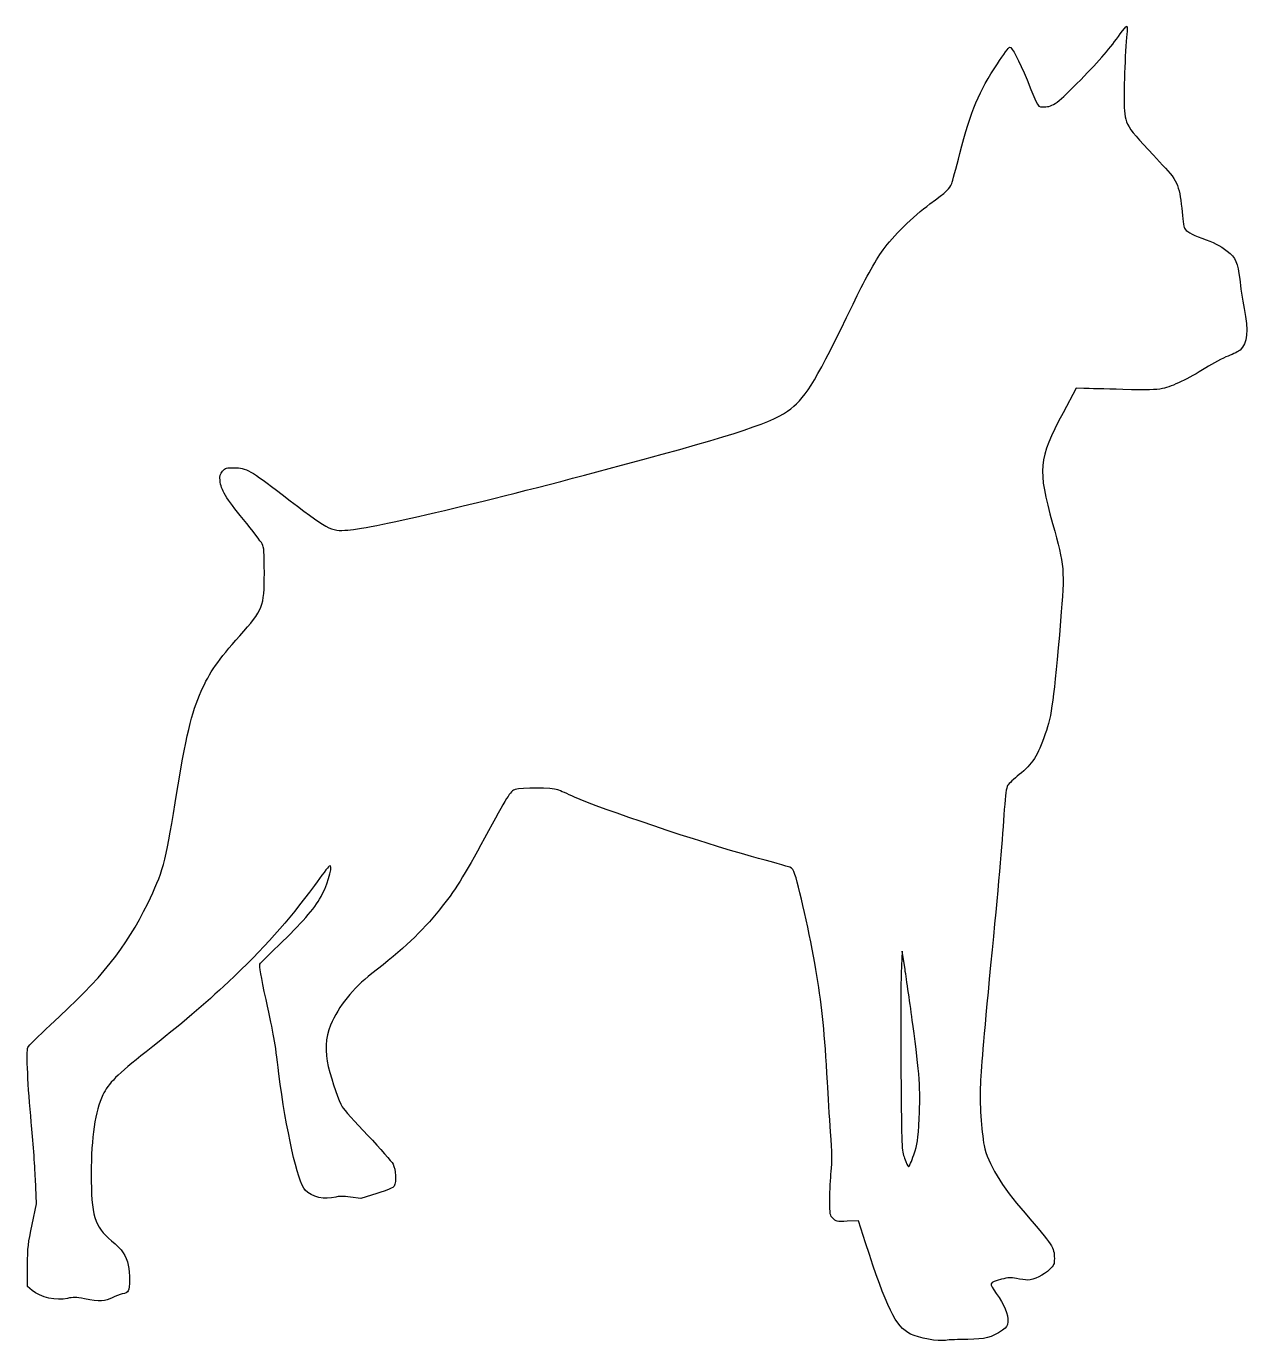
# Model space of a CAD drawing. Header units: centimetres. Extents: x -17.7 to 17.7, y -19 to 19.
import ezdxf

# ---------------------------------------------------------------- set-up
doc = ezdxf.new("R2010")
doc.units = ezdxf.units.CM
doc.header["$MEASUREMENT"] = 0
doc.layers.add('Layer 1', color=7, linetype='Continuous')

msp = doc.modelspace()

# ---------------------------------------------------------------- linework, layer by layer
at = {"layer": 'Layer 1'}
for points, knots in [([(13.97, 18.76072), (13.68778, 18.35855), (13.39497, 18.01636), (12.827, 17.43428), (12.827, 17.43428), (12.16731, 16.764), (12.01914, 16.65111), (11.77925, 16.65111), (11.77925, 16.65111), (11.57464, 16.65111), (11.61344, 16.59114), (11.27478, 17.43075), (11.27478, 17.43075), (11.04195, 18.00578), (10.84439, 18.37972), (10.77031, 18.37972), (10.77031, 18.37972), (10.75267, 18.37972), (10.59392, 18.161), (10.41753, 17.89641), (10.41753, 17.89641), (9.88484, 17.09913), (9.65906, 16.55938), (9.3345, 15.29997), (9.3345, 15.29997), (9.22161, 14.87664), (9.11578, 14.48858), (9.09814, 14.43566), (9.09814, 14.43566), (9.04522, 14.29102), (8.94997, 14.20283), (8.46667, 13.84652), (8.46667, 13.84652), (7.98689, 13.49021), (7.38364, 12.89755), (7.11553, 12.52008), (7.11553, 12.52008), (6.87917, 12.18847), (6.55814, 11.60991), (6.24417, 10.95375), (6.24417, 10.95375), (5.20348, 8.78769), (4.91067, 8.29381), (4.445, 7.92692), (4.445, 7.92692), (3.95817, 7.54239), (2.97744, 7.21431), (-0.45155, 6.29356), (-0.45155, 6.29356), (-4.2933, 5.25992), (-7.61647, 4.47323), (-8.36435, 4.42031), (-8.36435, 4.42031), (-8.86529, 4.38503), (-8.92174, 4.41678), (-10.26582, 5.45042), (-10.26582, 5.45042), (-11.16188, 6.14186), (-11.30651, 6.223), (-11.64871, 6.223), (-11.64871, 6.223), (-11.87802, 6.22653), (-11.89918, 6.21947), (-11.98385, 6.12422), (-11.98385, 6.12422), (-12.05793, 6.03603), (-12.06852, 5.99369), (-12.05793, 5.85258), (-12.05793, 5.85258), (-12.02971, 5.58447), (-11.8886, 5.34811), (-11.3806, 4.72722), (-11.3806, 4.72722), (-11.11602, 4.40619), (-10.87613, 4.08869), (-10.84085, 4.02166), (-10.84085, 4.02166), (-10.78441, 3.91583), (-10.77735, 3.79941), (-10.77735, 3.17499), (-10.77735, 3.17499), (-10.78088, 2.1978), (-10.8091, 2.12724), (-11.48643, 1.36877), (-11.48643, 1.36877), (-12.11437, 0.66321), (-12.36485, 0.30338), (-12.60121, -0.22931), (-12.60121, -0.22931), (-12.89049, -0.87842), (-13.02807, -1.46403), (-13.35263, -3.45723), (-13.35263, -3.45723), (-13.64544, -5.22465), (-13.71246, -5.47512), (-14.14991, -6.36765), (-14.14991, -6.36765), (-14.77785, -7.65176), (-15.47635, -8.52312), (-16.9686, -9.88837), (-16.9686, -9.88837), (-17.30727, -10.19881), (-17.60007, -10.48456), (-17.61771, -10.5269), (-17.61771, -10.5269), (-17.66004, -10.63979), (-17.61418, -11.67343), (-17.5154, -12.69296), (-17.5154, -12.69296), (-17.46601, -13.19038), (-17.41309, -13.92415), (-17.39546, -14.32279), (-17.39546, -14.32279), (-17.39546, -14.32279), (-17.36371, -15.04598), (-17.36371, -15.04598), (-17.36371, -15.04598), (-17.36371, -15.04598), (-17.49071, -15.6457), (-17.49071, -15.6457), (-17.49071, -15.6457), (-17.61065, -16.19956), (-17.62124, -16.29128), (-17.62124, -16.84162), (-17.62124, -16.84162), (-17.62124, -16.84162), (-17.62124, -17.43429), (-17.62124, -17.43429), (-17.62124, -17.43429), (-17.62124, -17.43429), (-17.49071, -17.55071), (-17.49071, -17.55071), (-17.49071, -17.55071), (-17.25435, -17.75179), (-16.78515, -17.85763), (-16.46413, -17.78002), (-16.46413, -17.78002), (-16.30891, -17.74474), (-16.2313, -17.74474), (-15.9773, -17.79413), (-15.9773, -17.79413), (-15.54691, -17.87527), (-15.35994, -17.86821), (-15.17297, -17.76238), (-15.17297, -17.76238), (-15.0883, -17.71299), (-14.95778, -17.6636), (-14.88369, -17.65302), (-14.88369, -17.65302), (-14.80255, -17.63891), (-14.72847, -17.60363), (-14.71083, -17.56483), (-14.71083, -17.56483), (-14.66497, -17.48016), (-14.66497, -17.04977), (-14.71436, -16.82047), (-14.71436, -16.82047), (-14.7708, -16.54178), (-14.88369, -16.37597), (-15.19767, -16.11491), (-15.19767, -16.11491), (-15.68803, -15.70569), (-15.78328, -15.38113), (-15.78328, -14.18169), (-15.78328, -14.18169), (-15.78328, -13.12336), (-15.67039, -12.36841), (-15.44814, -11.89922), (-15.44814, -11.89922), (-15.29292, -11.57819), (-15.02833, -11.31008), (-14.19578, -10.65391), (-14.19578, -10.65391), (-13.1445, -9.82488), (-12.51656, -9.29219), (-11.81453, -8.63249), (-11.81453, -8.63249), (-10.795, -7.67646), (-10.10003, -6.8933), (-9.33097, -5.84907), (-9.33097, -5.84907), (-9.12283, -5.56332), (-8.9288, -5.30932), (-8.90411, -5.28815), (-8.90411, -5.28815), (-8.77711, -5.18232), (-8.90411, -5.71501), (-9.10167, -6.10307), (-9.10167, -6.10307), (-9.28511, -6.46643), (-9.6132, -6.85801), (-10.24467, -7.46126), (-10.24467, -7.46126), (-10.59039, -7.78934), (-10.88673, -8.08568), (-10.90436, -8.12095), (-10.90436, -8.12095), (-10.92553, -8.16328), (-10.87261, -8.47726), (-10.72797, -9.14401), (-10.72797, -9.14401), (-10.49161, -10.22704), (-10.48103, -10.28348), (-10.35403, -11.2889), (-10.35403, -11.2889), (-10.15295, -12.90815), (-9.81428, -14.40393), (-9.59203, -14.65793), (-9.59203, -14.65793), (-9.41917, -14.85196), (-9.02053, -14.94015), (-8.71361, -14.85196), (-8.71361, -14.85196), (-8.62542, -14.82727), (-8.50194, -14.82727), (-8.29028, -14.85549), (-8.29028, -14.85549), (-8.29028, -14.85549), (-7.98689, -14.89782), (-7.98689, -14.89782), (-7.98689, -14.89782), (-7.98689, -14.89782), (-7.52122, -14.74965), (-7.52122, -14.74965), (-7.52122, -14.74965), (-7.2143, -14.65087), (-7.04144, -14.57679), (-7.02028, -14.53446), (-7.02028, -14.53446), (-6.95678, -14.41804), (-6.97795, -14.05115), (-7.05556, -13.89946), (-7.05556, -13.89946), (-7.09437, -13.82538), (-7.42245, -13.45143), (-7.78581, -13.07043), (-7.78581, -13.07043), (-8.1527, -12.6859), (-8.48431, -12.31549), (-8.52664, -12.24493), (-8.52664, -12.24493), (-8.61836, -12.10382), (-8.81239, -11.52879), (-8.92881, -11.08076), (-8.92881, -11.08076), (-9.03464, -10.66095), (-9.01348, -10.24115), (-8.86178, -9.88837), (-8.86178, -9.88837), (-8.62189, -9.32393), (-8.22678, -8.83004), (-7.66939, -8.39612), (-7.66939, -8.39612), (-6.7557, -7.68704), (-6.22653, -7.18962), (-5.71147, -6.55109), (-5.71147, -6.55109), (-5.27755, -6.01487), (-4.99886, -5.56684), (-4.40972, -4.48028), (-4.40972, -4.48028), (-3.75708, -3.26672), (-3.66536, -3.12209), (-3.52072, -3.0727), (-3.52072, -3.0727), (-3.36197, -3.01626), (-2.44475, -3.02684), (-2.29305, -3.08328), (-2.29305, -3.08328), (-2.22602, -3.1115), (-2.0073, -3.20322), (-1.80974, -3.29495), (-1.80974, -3.29495), (-1.04421, -3.63714), (1.84857, -4.60728), (3.30554, -5.00945), (3.30554, -5.00945), (3.86293, -5.16114), (4.36387, -5.30226), (4.41679, -5.32342), (4.41679, -5.32342), (4.48382, -5.34811), (4.52262, -5.40103), (4.56496, -5.52803), (4.56496, -5.52803), (4.72018, -6.00781), (5.05885, -7.57061), (5.19996, -8.44903), (5.19996, -8.44903), (5.35518, -9.40506), (5.42221, -10.09297), (5.50335, -11.53584), (5.50335, -11.53584), (5.52099, -11.89567), (5.56332, -12.54126), (5.59507, -12.97165), (5.59507, -12.97165), (5.64093, -13.59254), (5.64446, -13.8289), (5.61271, -14.11112), (5.61271, -14.11112), (5.59154, -14.30515), (5.5739, -14.67204), (5.5739, -14.92604), (5.5739, -14.92604), (5.5739, -15.37054), (5.57743, -15.38818), (5.66562, -15.47285), (5.66562, -15.47285), (5.75029, -15.56104), (5.77145, -15.56457), (6.07837, -15.55046), (6.07837, -15.55046), (6.07837, -15.55046), (6.40293, -15.53988), (6.40293, -15.53988), (6.40293, -15.53988), (6.40293, -15.53988), (6.60754, -16.17488), (6.60754, -16.17488), (6.60754, -16.17488), (7.21079, -18.05166), (7.4789, -18.59846), (7.90576, -18.81013), (7.90576, -18.81013), (8.14918, -18.93007), (8.69951, -19.03238), (8.92176, -18.99357), (8.92176, -18.99357), (9.00995, -18.97946), (9.29923, -18.96535), (9.56029, -18.96535), (9.56029, -18.96535), (10.07182, -18.95829), (10.23057, -18.91949), (10.56571, -18.69724), (10.56571, -18.69724), (10.68918, -18.6161), (10.70682, -18.58788), (10.7174, -18.45382), (10.7174, -18.45382), (10.73504, -18.23863), (10.61862, -17.9564), (10.38579, -17.6389), (10.38579, -17.6389), (10.16354, -17.33198), (10.16354, -17.33198), (10.53748, -17.22968), (10.53748, -17.22968), (10.73504, -17.17676), (10.79854, -17.17324), (10.96787, -17.20851), (10.96787, -17.20851), (11.08076, -17.2332), (11.22893, -17.25084), (11.29948, -17.25084), (11.29948, -17.25084), (11.46529, -17.25084), (11.75809, -17.1062), (11.93448, -16.9404), (11.93448, -16.9404), (12.05442, -16.82398), (12.06501, -16.79576), (12.06501, -16.62643), (12.06501, -16.62643), (12.06501, -16.31246), (12.01915, -16.24543), (11.21834, -15.32115), (11.21834, -15.32115), (10.53395, -14.53446), (10.13884, -13.87476), (10.03653, -13.36676), (10.03653, -13.36676), (9.95186, -12.93284), (9.90247, -12.12498), (9.92717, -11.58876), (9.92717, -11.58876), (9.95539, -11.0102), (10.02948, -10.17059), (10.26584, -7.7082), (10.26584, -7.7082), (10.47045, -5.59153), (10.5657, -4.47676), (10.61862, -3.65126), (10.61862, -3.65126), (10.64684, -3.2244), (10.67506, -3.02684), (10.71387, -2.95982), (10.71387, -2.95982), (10.74562, -2.9069), (10.89731, -2.76579), (11.04901, -2.64585), (11.04901, -2.64585), (11.43001, -2.34246), (11.58523, -2.10257), (11.80395, -1.4711), (11.80395, -1.4711), (11.99092, -0.92429), (12.04737, -0.51154), (12.24492, 1.79915), (12.24492, 1.79915), (12.36839, 3.28082), (12.36134, 3.37959), (12.01561, 4.60726), (12.01561, 4.60726), (11.57464, 6.18065), (11.59933, 6.45934), (12.31547, 7.80695), (12.31547, 7.80695), (12.31547, 7.80695), (12.69294, 8.51956), (12.69294, 8.51956), (12.69294, 8.51956), (12.69294, 8.51956), (12.91872, 8.5125), (12.91872, 8.5125), (12.91872, 8.5125), (13.03866, 8.5125), (13.54666, 8.49839), (14.04055, 8.48428), (14.04055, 8.48428), (14.78491, 8.46311), (14.98247, 8.47017), (15.19413, 8.5125), (15.19413, 8.5125), (15.48694, 8.576), (15.92438, 8.78414), (16.44649, 9.10869), (16.44649, 9.10869), (16.64757, 9.23569), (16.93685, 9.38738), (17.09207, 9.45088), (17.09207, 9.45088), (17.24376, 9.51085), (17.40251, 9.58846), (17.43779, 9.62374), (17.43779, 9.62374), (17.64946, 9.81424), (17.68473, 10.17055), (17.55421, 10.82671), (17.55421, 10.82671), (17.50129, 11.08777), (17.44485, 11.46877), (17.42368, 11.67338), (17.42368, 11.67338), (17.37429, 12.14257), (17.30726, 12.2978), (17.06385, 12.48124), (17.06385, 12.48124), (16.83807, 12.65057), (16.67932, 12.73171), (16.3336, 12.85518), (16.3336, 12.85518), (16.03021, 12.96454), (15.85735, 13.06332), (15.8256, 13.14446), (15.8256, 13.14446), (15.81149, 13.17621), (15.77974, 13.43374), (15.74799, 13.71949), (15.74799, 13.71949), (15.67743, 14.40035), (15.61746, 14.53088), (15.10593, 15.0671), (15.10593, 15.0671), (14.09699, 16.13602), (14.10757, 16.12191), (14.08287, 16.73927), (14.08287, 16.73927), (14.06876, 17.1238), (14.12168, 18.46788), (14.16754, 18.83124), (14.16754, 18.83124), (14.17812, 18.91238), (14.17107, 18.97941), (14.15696, 18.97941), (14.15696, 18.97941), (14.13932, 18.97941), (14.05465, 18.88063), (13.96999, 18.76069), (13.96999, 18.76069), (13.96999, 18.76069), (13.97, 18.76072), (13.97, 18.76072)], [0, 0, 0, 0, 0.00819672, 0.00819672, 0.00819672, 0.00819672, 0.01639344, 0.01639344, 0.01639344, 0.01639344, 0.02459016, 0.02459016, 0.02459016, 0.02459016, 0.03278689, 0.03278689, 0.03278689, 0.03278689, 0.04098361, 0.04098361, 0.04098361, 0.04098361, 0.04918033, 0.04918033, 0.04918033, 0.04918033, 0.05737705, 0.05737705, 0.05737705, 0.05737705, 0.06557377, 0.06557377, 0.06557377, 0.06557377, 0.07377049, 0.07377049, 0.07377049, 0.07377049, 0.08196721, 0.08196721, 0.08196721, 0.08196721, 0.09016393, 0.09016393, 0.09016393, 0.09016393, 0.09836066, 0.09836066, 0.09836066, 0.09836066, 0.10655738, 0.10655738, 0.10655738, 0.10655738, 0.1147541, 0.1147541, 0.1147541, 0.1147541, 0.12295082, 0.12295082, 0.12295082, 0.12295082, 0.13114754, 0.13114754, 0.13114754, 0.13114754, 0.13934426, 0.13934426, 0.13934426, 0.13934426, 0.14754098, 0.14754098, 0.14754098, 0.14754098, 0.1557377, 0.1557377, 0.1557377, 0.1557377, 0.16393443, 0.16393443, 0.16393443, 0.16393443, 0.17213115, 0.17213115, 0.17213115, 0.17213115, 0.18032787, 0.18032787, 0.18032787, 0.18032787, 0.18852459, 0.18852459, 0.18852459, 0.18852459, 0.19672131, 0.19672131, 0.19672131, 0.19672131, 0.20491803, 0.20491803, 0.20491803, 0.20491803, 0.21311475, 0.21311475, 0.21311475, 0.21311475, 0.22131148, 0.22131148, 0.22131148, 0.22131148, 0.2295082, 0.2295082, 0.2295082, 0.2295082, 0.23770492, 0.23770492, 0.23770492, 0.23770492, 0.24590164, 0.24590164, 0.24590164, 0.24590164, 0.25409836, 0.25409836, 0.25409836, 0.25409836, 0.26229508, 0.26229508, 0.26229508, 0.26229508, 0.2704918, 0.2704918, 0.2704918, 0.2704918, 0.27868852, 0.27868852, 0.27868852, 0.27868852, 0.28688525, 0.28688525, 0.28688525, 0.28688525, 0.29508197, 0.29508197, 0.29508197, 0.29508197, 0.30327869, 0.30327869, 0.30327869, 0.30327869, 0.31147541, 0.31147541, 0.31147541, 0.31147541, 0.31967213, 0.31967213, 0.31967213, 0.31967213, 0.32786885, 0.32786885, 0.32786885, 0.32786885, 0.33606557, 0.33606557, 0.33606557, 0.33606557, 0.3442623, 0.3442623, 0.3442623, 0.3442623, 0.35245902, 0.35245902, 0.35245902, 0.35245902, 0.36065574, 0.36065574, 0.36065574, 0.36065574, 0.36885246, 0.36885246, 0.36885246, 0.36885246, 0.37704918, 0.37704918, 0.37704918, 0.37704918, 0.3852459, 0.3852459, 0.3852459, 0.3852459, 0.39344262, 0.39344262, 0.39344262, 0.39344262, 0.40163934, 0.40163934, 0.40163934, 0.40163934, 0.40983607, 0.40983607, 0.40983607, 0.40983607, 0.41803279, 0.41803279, 0.41803279, 0.41803279, 0.42622951, 0.42622951, 0.42622951, 0.42622951, 0.43442623, 0.43442623, 0.43442623, 0.43442623, 0.44262295, 0.44262295, 0.44262295, 0.44262295, 0.45081967, 0.45081967, 0.45081967, 0.45081967, 0.45901639, 0.45901639, 0.45901639, 0.45901639, 0.46721311, 0.46721311, 0.46721311, 0.46721311, 0.47540984, 0.47540984, 0.47540984, 0.47540984, 0.48360656, 0.48360656, 0.48360656, 0.48360656, 0.49180328, 0.49180328, 0.49180328, 0.49180328, 0.5, 0.5, 0.5, 0.5, 0.50819672, 0.50819672, 0.50819672, 0.50819672, 0.51639344, 0.51639344, 0.51639344, 0.51639344, 0.52459016, 0.52459016, 0.52459016, 0.52459016, 0.53278689, 0.53278689, 0.53278689, 0.53278689, 0.54098361, 0.54098361, 0.54098361, 0.54098361, 0.54918033, 0.54918033, 0.54918033, 0.54918033, 0.55737705, 0.55737705, 0.55737705, 0.55737705, 0.56557377, 0.56557377, 0.56557377, 0.56557377, 0.57377049, 0.57377049, 0.57377049, 0.57377049, 0.58196721, 0.58196721, 0.58196721, 0.58196721, 0.59016393, 0.59016393, 0.59016393, 0.59016393, 0.59836066, 0.59836066, 0.59836066, 0.59836066, 0.60655738, 0.60655738, 0.60655738, 0.60655738, 0.6147541, 0.6147541, 0.6147541, 0.6147541, 0.62295082, 0.62295082, 0.62295082, 0.62295082, 0.63114754, 0.63114754, 0.63114754, 0.63114754, 0.63934426, 0.63934426, 0.63934426, 0.63934426, 0.64754098, 0.64754098, 0.64754098, 0.64754098, 0.6557377, 0.6557377, 0.6557377, 0.6557377, 0.66393443, 0.66393443, 0.66393443, 0.66393443, 0.67213115, 0.67213115, 0.67213115, 0.67213115, 0.68032787, 0.68032787, 0.68032787, 0.68032787, 0.68852459, 0.68852459, 0.68852459, 0.68852459, 0.69672131, 0.69672131, 0.69672131, 0.69672131, 0.70491803, 0.70491803, 0.70491803, 0.70491803, 0.71311475, 0.71311475, 0.71311475, 0.71311475, 0.72131148, 0.72131148, 0.72131148, 0.72131148, 0.7295082, 0.7295082, 0.7295082, 0.7295082, 0.73770492, 0.73770492, 0.73770492, 0.73770492, 0.74590164, 0.74590164, 0.74590164, 0.74590164, 0.75409836, 0.75409836, 0.75409836, 0.75409836, 0.76229508, 0.76229508, 0.76229508, 0.76229508, 0.7704918, 0.7704918, 0.7704918, 0.7704918, 0.77868852, 0.77868852, 0.77868852, 0.77868852, 0.78688525, 0.78688525, 0.78688525, 0.78688525, 0.79508197, 0.79508197, 0.79508197, 0.79508197, 0.80327869, 0.80327869, 0.80327869, 0.80327869, 0.81147541, 0.81147541, 0.81147541, 0.81147541, 0.81967213, 0.81967213, 0.81967213, 0.81967213, 0.82786885, 0.82786885, 0.82786885, 0.82786885, 0.83606557, 0.83606557, 0.83606557, 0.83606557, 0.8442623, 0.8442623, 0.8442623, 0.8442623, 0.85245902, 0.85245902, 0.85245902, 0.85245902, 0.86065574, 0.86065574, 0.86065574, 0.86065574, 0.86885246, 0.86885246, 0.86885246, 0.86885246, 0.87704918, 0.87704918, 0.87704918, 0.87704918, 0.8852459, 0.8852459, 0.8852459, 0.8852459, 0.89344262, 0.89344262, 0.89344262, 0.89344262, 0.90163934, 0.90163934, 0.90163934, 0.90163934, 0.90983607, 0.90983607, 0.90983607, 0.90983607, 0.91803279, 0.91803279, 0.91803279, 0.91803279, 0.92622951, 0.92622951, 0.92622951, 0.92622951, 0.93442623, 0.93442623, 0.93442623, 0.93442623, 0.94262295, 0.94262295, 0.94262295, 0.94262295, 0.95081967, 0.95081967, 0.95081967, 0.95081967, 0.95901639, 0.95901639, 0.95901639, 0.95901639, 0.96721311, 0.96721311, 0.96721311, 0.96721311, 0.97540984, 0.97540984, 0.97540984, 0.97540984, 0.98360656, 0.98360656, 0.98360656, 0.98360656, 1, 1, 1, 1]), ([(7.97278, -9.86014), (8.17034, -11.32064), (8.19856, -11.72281), (8.15622, -12.57653), (8.15622, -12.57653), (8.12094, -13.2327), (8.11036, -13.30678), (8.001, -13.63134), (8.001, -13.63134), (7.9375, -13.82184), (7.87047, -13.97706), (7.84931, -13.97353), (7.84931, -13.97353), (7.83167, -13.97), (7.77523, -13.86064), (7.73289, -13.73011), (7.73289, -13.73011), (7.64822, -13.49375), (7.64822, -13.49022), (7.63058, -11.25361), (7.63058, -11.25361), (7.62, -10.02242), (7.62352, -8.72772), (7.63764, -8.37847), (7.63764, -8.37847), (7.63764, -8.37847), (7.66586, -7.74347), (7.66586, -7.74347), (7.66586, -7.74347), (7.66586, -7.74347), (7.747, -8.27264), (7.747, -8.27264), (7.747, -8.27264), (7.79286, -8.56192), (7.89517, -9.27806), (7.97278, -9.86014)], [0, 0, 0, 0, 0.1, 0.1, 0.1, 0.1, 0.2, 0.2, 0.2, 0.2, 0.3, 0.3, 0.3, 0.3, 0.4, 0.4, 0.4, 0.4, 0.5, 0.5, 0.5, 0.5, 0.6, 0.6, 0.6, 0.6, 0.7, 0.7, 0.7, 0.7, 0.8, 0.8, 0.8, 0.8, 1, 1, 1, 1])]:
    msp.add_open_spline(points, degree=3, knots=knots, dxfattribs=at)

doc.saveas('drawing.dxf')
